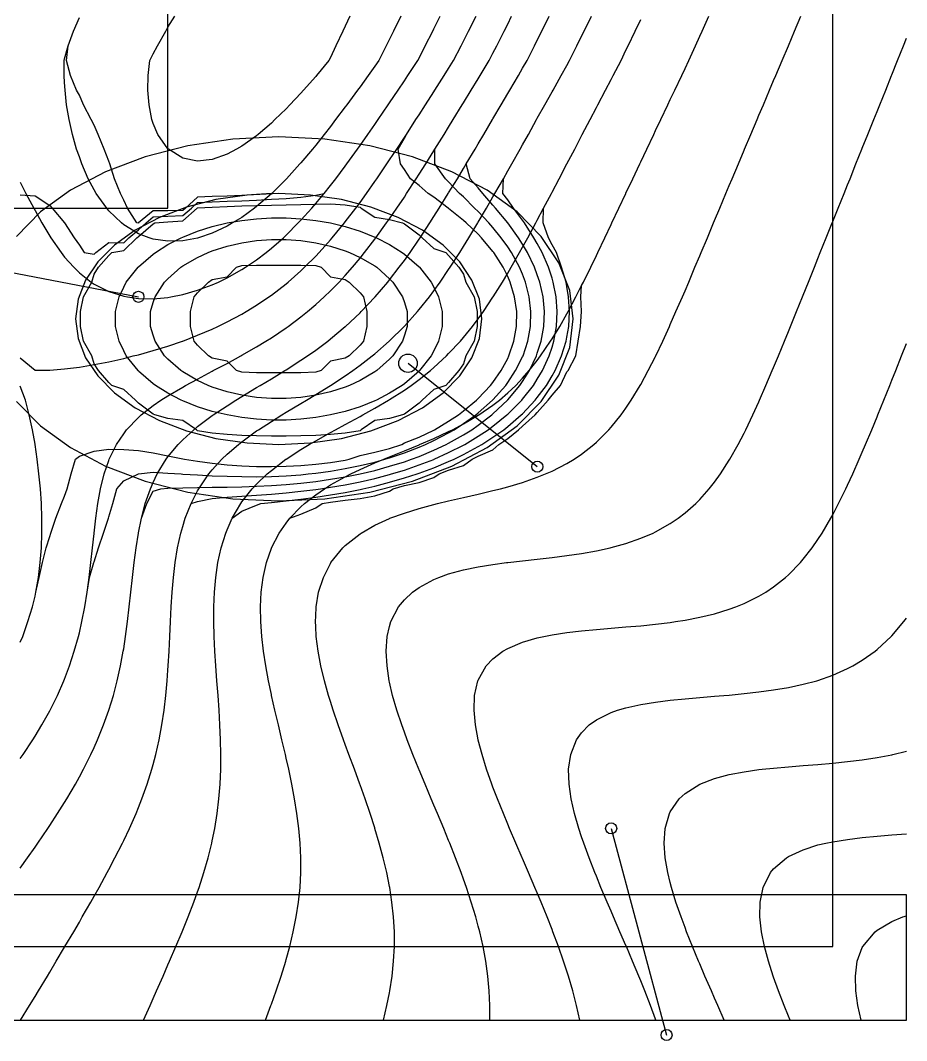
# Model space of a CAD drawing. Header units: feet. Extents: x 0 to 640, y -10 to 490.
# Drawn here: x 400 to 640, y -5.5 to 270.9 of the extents above; entities that cross this region are included whole.
import ezdxf

# ---------------------------------------------------------------- set-up
doc = ezdxf.new("R2010")
doc.units = ezdxf.units.FT
for name, color, linetype in [('EX-CONT-MAJOR', 7, 'CONTINUOUS'), ('EX-CONT-MINOR', 7, 'CONTINUOUS'), ('EX-PAVEMENT', 7, 'CONTINUOUS'), ('EX-STORM-CULVERT', 7, 'CONTINUOUS'), ('EX-STORM-FES', 7, 'CONTINUOUS'), ('PR-CONT-MAJOR', 7, 'CONTINUOUS'), ('PR-CONT-MINOR', 7, 'CONTINUOUS'), ('PR-DETENTION-BASIN', 7, 'CONTINUOUS'), ('PR-LAWN', 7, 'CONTINUOUS'), ('PR-STORM-FES', 7, 'CONTINUOUS'), ('PR-STORM-OCS', 7, 'CONTINUOUS'), ('PR-STORM-PIPE', 7, 'CONTINUOUS'), ('PROPERTY LINE', 7, 'CONTINUOUS')]:
    doc.layers.add(name, color=color, linetype=linetype)

msp = doc.modelspace()

# ---------------------------------------------------------------- linework, layer by layer
at = {"layer": 'EX-CONT-MAJOR'}
for points in [[(400.08, 0), (402.52, 4), (404, 6.42), (404.94, 8), (407.35, 12), (408, 13.07), (409.74, 16), (412, 19.81), (412.11, 20), (414.47, 24), (416, 26.61), (416.8, 28), (419.09, 32), (420, 33.59), (421.34, 36), (423.53, 40), (424, 40.87), (425.65, 44), (427.67, 48), (428, 48.68), (429.57, 52), (431.34, 56), (432, 57.61), (432.94, 60), (434.38, 64), (435.64, 68), (436, 69.28), (436.72, 72), (437.63, 76), (438.37, 80), (438.97, 84), (439.44, 88), (439.8, 92), (440, 94.82), (440.08, 96), (440.3, 100), (440.49, 104), (440.68, 108), (440.88, 112), (441.14, 116), (441.49, 120), (441.96, 124), (442.6, 128), (443.48, 132), (444, 133.81), (444.66, 136), (446.24, 140), (448, 143.43), (448.32, 144), (451.05, 148), (452, 149.14), (454.59, 152), (456, 153.33), (459.06, 156), (460, 156.73), (464, 159.65), (464.51, 160), (468, 162.26), (470.8, 164), (472, 164.73), (476, 167.12), (477.47, 168), (480, 169.52), (484, 172), (484, 172), (488, 174.62), (490.01, 176), (492, 177.45), (495.31, 180), (496, 180.57), (499.93, 184), (500, 184.07), (503.97, 188), (504, 188.04), (507.54, 192), (508, 192.55), (510.77, 196), (512, 197.66), (513.71, 200), (516, 203.37), (516.43, 204), (519.02, 208), (520, 209.59), (521.5, 212), (523.87, 216), (524, 216.22), (526.24, 220), (528, 223.08), (528.53, 224), (530.82, 228), (532, 230.1), (533.08, 232), (535.32, 236), (536, 237.21), (537.58, 240), (539.79, 244), (540, 244.37), (542.05, 248), (544, 251.53), (544.26, 252), (546.51, 256), (548, 258.7), (548.73, 260), (550.71, 264), (552, 266.65), (552.68, 268), (554.66, 272)], [(503.04, 272), (501.06, 268), (500, 265.84), (499.07, 264), (497.07, 260), (496, 258.46), (494.21, 256), (492, 252.89), (491.34, 252), (488.41, 248), (488, 247.43), (485.39, 244), (484, 242.15), (482.29, 240), (480, 237.07), (479.1, 236), (476, 232.29), (475.74, 232), (472.11, 228), (472, 227.88), (468.09, 224), (468, 223.92), (464, 220.46), (463.39, 220), (460, 217.53), (457.51, 216), (456, 215.11), (452, 213.25), (448.3, 212), (448, 211.9), (444, 211.19), (440, 211.07), (436, 211.64), (434.86, 212), (432, 213.07), (428, 215.49), (427.37, 216), (424, 219.28), (423.4, 220), (420.58, 224), (420, 225), (418.42, 228), (416.67, 232), (416, 233.89), (415.26, 236), (414.13, 240), (413.23, 244), (412.56, 248), (412.12, 252), (412, 254.1), (411.88, 256), (411.88, 260), (412, 260.46), (412.97, 264), (414.38, 268), (416, 271.64)], [(551.48, 0), (550.61, 4), (549.59, 8), (548.43, 12), (548, 13.33), (547.14, 16), (545.74, 20), (544.25, 24), (544, 24.64), (542.68, 28), (541.05, 32), (540, 34.49), (539.37, 36), (537.65, 40), (536, 43.82), (535.92, 44), (534.2, 48), (532.48, 52), (532, 53.16), (530.81, 56), (529.2, 60), (528, 63.15), (527.67, 64), (526.28, 68), (525.03, 72), (524, 75.9), (523.97, 76), (523.24, 80), (522.87, 84), (523.03, 88), (523.93, 92), (524, 92.17), (526.16, 96), (528, 97.93), (530.69, 100), (532, 100.73), (536, 102.42), (540, 103.61), (541.79, 104), (544, 104.43), (548, 105.03), (552, 105.49), (556, 105.88), (560, 106.22), (564, 106.55), (568, 106.91), (572, 107.31), (576, 107.79), (577.46, 108), (580, 108.4), (584, 109.17), (588, 110.14), (592, 111.35), (593.79, 112), (596, 112.91), (600, 114.91), (601.86, 116), (604, 117.45), (607.23, 120), (608, 120.7), (611.23, 124), (612, 124.91), (614.43, 128), (616, 130.27), (617.13, 132), (619.48, 136), (620, 136.95), (621.6, 140), (623.56, 144), (624, 144.94), (625.4, 148), (627.17, 152), (628, 153.94), (628.88, 156), (630.55, 160), (632, 163.53), (632.19, 164), (633.82, 168), (635.44, 172), (636, 173.38), (637.05, 176), (638.66, 180), (640, 183.34)]]:
    msp.add_lwpolyline(points, dxfattribs=at)
at = {"layer": 'EX-CONT-MINOR'}
for points in [[(400, 41.22), (401.98, 44), (404, 46.87), (404.77, 48), (407.48, 52), (408, 52.78), (410.09, 56), (412, 59.04), (412.58, 60), (414.93, 64), (416, 65.92), (417.12, 68), (419.13, 72), (420, 73.87), (420.95, 76), (422.56, 80), (423.99, 84), (424, 84.03), (425.21, 88), (426.26, 92), (427.14, 96), (427.89, 100), (428, 100.67), (428.51, 104), (429.04, 108), (429.51, 112), (429.94, 116), (430.36, 120), (430.81, 124), (431.34, 128), (431.98, 132), (432, 132.1), (432.79, 136), (433.84, 140), (435.23, 144), (436, 145.72), (437.08, 148), (439.53, 152), (440, 152.61), (442.77, 156), (444, 157.24), (446.96, 160), (448, 160.83), (452, 163.86), (452.2, 164), (456, 166.51), (458.35, 168), (460, 169), (464, 171.4), (465, 172), (468, 173.78), (471.62, 176), (472, 176.24), (476, 178.81), (477.76, 180), (480, 181.58), (483.25, 184), (484, 184.59), (488, 187.93), (488.08, 188), (492, 191.68), (492.33, 192), (496, 195.89), (496.1, 196), (499.51, 200), (500, 200.61), (502.63, 204), (504, 205.86), (505.54, 208), (508, 211.6), (508.27, 212), (510.91, 216), (512, 217.72), (513.45, 220), (515.91, 224), (516, 224.15), (518.36, 228), (520, 230.74), (520.76, 232), (523.14, 236), (524, 237.46), (525.51, 240), (527.85, 244), (528, 244.26), (530.21, 248), (532, 251.07), (532.54, 252), (534.89, 256), (536, 257.91), (537.22, 260), (539.22, 264), (540, 265.57), (541.23, 268), (543.23, 272)], [(400, 70.89), (400.76, 72), (403.4, 76), (404, 76.94), (405.83, 80), (408, 83.87), (408.07, 84), (410.04, 88), (411.81, 92), (412, 92.46), (413.33, 96), (414.64, 100), (415.77, 104), (416, 104.95), (416.69, 108), (417.46, 112), (418.11, 116), (418.66, 120), (419.14, 124), (419.58, 128), (420, 131.86), (420.01, 132), (420.47, 136), (421.03, 140), (421.74, 144), (422.72, 148), (424, 151.7), (424.11, 152), (426.02, 156), (428, 158.92), (428.79, 160), (432, 163.32), (432.71, 164), (436, 166.55), (438.03, 168), (440, 169.21), (444, 171.56), (444.75, 172), (448, 173.73), (452, 175.86), (452.26, 176), (456, 177.97), (459.71, 180), (460, 180.16), (464, 182.46), (466.51, 184), (468, 184.93), (472, 187.62), (472.53, 188), (476, 190.6), (477.74, 192), (480, 193.92), (482.3, 196), (484, 197.64), (486.33, 200), (488, 201.8), (489.94, 204), (492, 206.45), (493.25, 208), (496, 211.58), (496.32, 212), (499.21, 216), (500, 217.13), (501.97, 220), (504, 223.04), (504.63, 224), (507.23, 228), (508, 229.2), (509.78, 232), (512, 235.55), (512.28, 236), (514.77, 240), (516, 241.98), (517.24, 244), (519.69, 248), (520, 248.51), (522.14, 252), (524, 255.06), (524.57, 256), (527, 260), (528, 261.99), (529.02, 264), (531.04, 268), (532, 269.91), (533.06, 272)], [(400, 179.45), (404, 176.15), (408, 176.11), (412, 176.45), (416, 176.98), (420, 177.64), (424, 178.43), (428, 179.32), (430.58, 180), (432, 180.32), (436, 181.43), (440, 182.66), (443.9, 184), (444, 184.03), (448, 185.57), (452, 187.27), (453.53, 188), (456, 189.18), (460, 191.32), (461.15, 192), (464, 193.74), (467.34, 196), (468, 196.47), (472, 199.56), (472.52, 200), (476, 203.07), (476.98, 204), (480, 207.02), (480.92, 208), (484, 211.43), (484.49, 212), (487.76, 216), (488, 216.3), (490.83, 220), (492, 221.58), (493.74, 224), (496, 227.2), (496.55, 228), (499.27, 232), (500, 233.07), (501.94, 236), (504, 239.13), (504.56, 240), (507.15, 244), (508, 245.3), (509.72, 248), (512, 251.56), (512.28, 252), (514.82, 256), (516, 257.86), (517.35, 260), (519.37, 264), (520, 265.24), (521.39, 268), (523.42, 272)], [(400, 227.05), (401.55, 224), (403.65, 220), (404, 219.37), (405.86, 216), (408, 212.44), (408.28, 212), (411.06, 208), (412, 206.78), (414.48, 204), (416, 202.49), (419.19, 200), (420, 199.44), (424, 197.41), (428, 196.16), (429.01, 196), (432, 195.57), (436, 195.49), (440, 195.85), (440.77, 196), (444, 196.62), (448, 197.76), (452, 199.25), (453.64, 200), (456, 201.11), (460, 203.36), (460.99, 204), (464, 206.04), (466.57, 208), (468, 209.14), (471.24, 212), (472, 212.7), (475.28, 216), (476, 216.74), (478.91, 220), (480, 221.25), (482.26, 224), (484, 226.16), (485.41, 228), (488, 231.42), (488.42, 232), (491.31, 236), (492, 236.95), (494.12, 240), (496, 242.68), (496.9, 244), (499.63, 248), (500, 248.54), (502.31, 252), (504, 254.5), (504.99, 256), (507.65, 260), (508, 260.69), (509.66, 264), (511.69, 268), (512, 268.62), (513.69, 272)], [(433.34, 0), (435.13, 4), (436, 5.94), (436.91, 8), (438.69, 12), (440, 14.99), (440.44, 16), (442.16, 20), (443.84, 24), (444, 24.38), (445.46, 28), (447, 32), (448, 34.79), (448.42, 36), (449.73, 40), (450.88, 44), (451.88, 48), (452, 48.58), (452.7, 52), (453.34, 56), (453.81, 60), (454.12, 64), (454.27, 68), (454.3, 72), (454.22, 76), (454.06, 80), (453.83, 84), (453.55, 88), (453.27, 92), (452.99, 96), (452.73, 100), (452.54, 104), (452.43, 108), (452.43, 112), (452.59, 116), (452.93, 120), (453.52, 124), (454.39, 128), (455.63, 132), (456, 132.89), (457.38, 136), (459.7, 140), (460, 140.42), (462.81, 144), (464, 145.27), (466.85, 148), (468, 148.97), (471.95, 152), (472, 152.04), (476, 154.63), (478.25, 156), (480, 157.02), (484, 159.25), (485.4, 160), (488, 161.41), (492, 163.57), (492.8, 164), (496, 165.8), (499.75, 168), (500, 168.16), (504, 170.73), (505.87, 172), (508, 173.59), (511.04, 176), (512, 176.84), (515.42, 180), (516, 180.6), (519.18, 184), (520, 184.98), (522.47, 188), (524, 190.07), (525.4, 192), (528, 195.91), (528.06, 196), (530.58, 200), (532, 202.41), (532.94, 204), (535.21, 208), (536, 209.44), (537.42, 212), (539.57, 216), (540, 216.81), (541.72, 220), (543.81, 224), (544, 224.37), (545.94, 228), (548, 232), (548, 232), (550.13, 236), (552, 239.64), (552.19, 240), (554.31, 244), (556, 247.28), (556.38, 248), (558.49, 252), (560, 254.92), (560.57, 256), (562.68, 260), (564, 262.8), (564.59, 264), (566.52, 268), (568, 271.15)], [(444, 233.59), (440.13, 236), (440, 236.12), (437.28, 240), (436, 242.94), (435.64, 244), (434.86, 248), (434.56, 252), (434.66, 256), (435.07, 260), (436, 261.83), (437.15, 264), (439.4, 268), (440, 269.01), (441.83, 272)], [(489.22, 272), (488, 269.3), (487.37, 268), (485.44, 264), (484, 260.85), (483.58, 260), (480.22, 256), (480, 255.73), (476.68, 252), (476, 251.21), (472.95, 248), (472, 246.97), (468.92, 244), (468, 243.09), (464.41, 240), (464, 239.65), (460, 236.8), (458.53, 236), (456, 234.63), (452, 233.23), (448, 232.78), (444, 233.59)], [(466.39, 0), (467.88, 4), (468, 4.34), (469.3, 8), (470.64, 12), (471.88, 16), (472, 16.43), (472.99, 20), (473.94, 24), (474.73, 28), (475.34, 32), (475.75, 36), (475.96, 40), (475.96, 44), (475.78, 48), (475.43, 52), (474.92, 56), (474.27, 60), (473.52, 64), (472.68, 68), (472, 71.01), (471.78, 72), (470.84, 76), (469.9, 80), (468.96, 84), (468.06, 88), (468, 88.29), (467.24, 92), (466.5, 96), (465.88, 100), (465.41, 104), (465.11, 108), (465.03, 112), (465.23, 116), (465.75, 120), (466.66, 124), (468, 127.89), (468.04, 128), (470.13, 132), (472, 134.72), (473, 136), (476, 139.13), (476.96, 140), (480, 142.39), (482.35, 144), (484, 145.03), (488, 147.26), (489.48, 148), (492, 149.21), (496, 150.99), (498.42, 152), (500, 152.67), (504, 154.3), (508, 155.94), (508.15, 156), (512, 157.66), (516, 159.5), (517.04, 160), (520, 161.57), (524, 163.9), (524.16, 164), (528, 166.67), (529.74, 168), (532, 169.97), (534.17, 172), (536, 173.95), (537.82, 176), (540, 178.79), (540.91, 180), (543.62, 184), (544, 184.62), (546.07, 188), (548, 191.43), (548.32, 192), (550.46, 196), (552, 199.04), (552.49, 200), (554.47, 204), (556, 207.18), (556.4, 208), (558.32, 212), (560, 215.59), (560.2, 216), (562.1, 220), (563.96, 224), (564, 224.08), (565.87, 228), (567.73, 232), (568, 232.57), (569.64, 236), (571.52, 240), (572, 241.03), (573.42, 244), (575.31, 248), (576, 249.46), (577.22, 252), (579.12, 256), (580, 257.85), (581.04, 260), (582.85, 264), (584, 266.57), (584.66, 268), (586.49, 272)], [(498.32, 0), (499.3, 4), (500, 7.48), (500.1, 8), (500.71, 12), (501.11, 16), (501.31, 20), (501.3, 24), (501.07, 28), (500.65, 32), (500.04, 36), (500, 36.21), (499.25, 40), (498.3, 44), (497.22, 48), (496.03, 52), (496, 52.1), (494.73, 56), (493.35, 60), (492, 63.79), (491.93, 64), (490.46, 68), (488.99, 72), (488, 74.68), (487.53, 76), (486.11, 80), (484.75, 84), (484, 86.37), (483.5, 88), (482.38, 92), (481.42, 96), (480.65, 100), (480.14, 104), (480, 106.68), (479.94, 108), (480, 109.51), (480.12, 112), (480.8, 116), (482.09, 120), (484, 123.79), (484.13, 124), (487.37, 128), (488, 128.61), (492, 131.81), (492.28, 132), (496, 134.11), (500, 135.97), (500.07, 136), (504, 137.42), (508, 138.67), (512, 139.75), (513.02, 140), (516, 140.72), (520, 141.64), (524, 142.56), (528, 143.5), (530, 144), (532, 144.54), (536, 145.74), (540, 147.12), (542.24, 148), (544, 148.79), (548, 150.84), (549.95, 152), (552, 153.4), (555.34, 156), (556, 156.6), (559.41, 160), (560, 160.67), (562.69, 164), (564, 165.84), (565.46, 168), (567.88, 172), (568, 172.21), (570.06, 176), (572, 179.85), (572.08, 180), (573.98, 184), (575.79, 188), (576, 188.47), (577.56, 192), (579.29, 196), (580, 197.66), (581, 200), (582.69, 204), (584, 207.12), (584.37, 208), (586.05, 212), (587.72, 216), (588, 216.66), (589.41, 220), (591.08, 224), (592, 226.2), (592.76, 228), (594.45, 232), (596, 235.71), (596.12, 236), (597.82, 240), (599.51, 244), (600, 245.17), (601.21, 248), (602.91, 252), (604, 254.59), (604.6, 256), (606.32, 260), (607.98, 264), (608, 264.04), (609.68, 268), (611.36, 272)], [(527.13, 0), (527.18, 4), (527.01, 8), (526.64, 12), (526.07, 16), (525.32, 20), (524.41, 24), (524, 25.53), (523.34, 28), (522.13, 32), (520.81, 36), (520, 38.26), (519.38, 40), (517.87, 44), (516.29, 48), (516, 48.7), (514.65, 52), (512.98, 56), (512, 58.31), (511.29, 60), (509.6, 64), (508, 67.82), (507.93, 68), (506.31, 72), (504.75, 76), (504, 78.05), (503.29, 80), (501.98, 84), (500.83, 88), (500, 91.58), (499.9, 92), (499.31, 96), (499.09, 100), (499.38, 104), (500, 106.67), (500.37, 108), (502.46, 112), (504, 113.9), (506.2, 116), (508, 117.28), (512, 119.45), (513.35, 120), (516, 120.93), (520, 122.01), (524, 122.85), (528, 123.5), (531.68, 124), (532, 124.04), (536, 124.51), (540, 124.95), (544, 125.41), (548, 125.92), (552, 126.5), (556, 127.21), (559.69, 128), (560, 128.07), (564, 129.2), (568, 130.59), (571.34, 132), (572, 132.32), (576, 134.58), (578.13, 136), (580, 137.45), (582.9, 140), (584, 141.12), (586.57, 144), (588, 145.83), (589.57, 148), (592, 151.77), (592.14, 152), (594.4, 156), (596, 159.09), (596.46, 160), (598.37, 164), (600, 167.58), (600.19, 168), (601.93, 172), (603.63, 176), (604, 176.88), (605.3, 180), (606.94, 184), (608, 186.59), (608.57, 188), (610.19, 192), (611.81, 196), (612, 196.48), (613.42, 200), (615.03, 204), (616, 206.41), (616.64, 208), (618.25, 212), (619.85, 216), (620, 216.37), (621.46, 220), (623.07, 224), (624, 226.31), (624.68, 228), (626.29, 232), (627.9, 236), (628, 236.26), (629.51, 240), (631.12, 244), (632, 246.19), (632.73, 248), (634.34, 252), (635.96, 256), (636, 256.11), (637.57, 260), (639.18, 264), (640, 266.03)], [(400, 102.4), (400.66, 104), (402.09, 108), (403.29, 112), (404, 114.92), (404.24, 116), (404.92, 120), (405.41, 124), (405.72, 128), (405.86, 132), (405.85, 136), (405.71, 140), (405.44, 144), (405.05, 148), (404.57, 152), (404, 156), (404, 156.04), (403.27, 160), (402.42, 164), (401.4, 168), (400, 171.83)], [(572.12, 0), (572, 0.31), (570.64, 4), (569.1, 8), (568, 10.73), (567.49, 12), (565.82, 16), (564.12, 20), (564, 20.27), (562.39, 24), (560.66, 28), (560, 29.52), (558.93, 32), (557.24, 36), (556, 39.02), (555.59, 40), (554.03, 44), (552.56, 48), (552, 49.7), (551.23, 52), (550.1, 56), (549.19, 60), (548.61, 64), (548.49, 68), (549.05, 72), (550.63, 76), (552, 77.9), (554.04, 80), (556, 81.37), (560, 83.38), (561.72, 84), (564, 84.68), (568, 85.57), (572, 86.23), (576, 86.73), (580, 87.13), (584, 87.48), (588, 87.79), (590.52, 88), (592, 88.12), (596, 88.49), (600, 88.94), (604, 89.49), (608, 90.17), (612, 91.02), (615.68, 92), (616, 92.09), (620, 93.52), (624, 95.27), (625.4, 96), (628, 97.55), (631.47, 100), (632, 100.43), (635.86, 104), (636, 104.15), (639.28, 108), (640, 108.96)], [(590.58, 0), (588.86, 4), (588, 5.98), (587.13, 8), (585.4, 12), (584, 15.27), (583.69, 16), (582.03, 20), (580.43, 24), (580, 25.15), (578.93, 28), (577.55, 32), (576.32, 36), (576, 37.32), (575.33, 40), (574.64, 44), (574.35, 48), (574.63, 52), (575.76, 56), (576, 56.47), (578.42, 60), (580, 61.42), (584, 63.99), (584.02, 64), (588, 65.49), (592, 66.55), (596, 67.33), (600, 67.9), (600.87, 68), (604, 68.33), (608, 68.69), (612, 69.02), (616, 69.34), (620, 69.69), (624, 70.09), (628, 70.58), (632, 71.19), (636, 71.94), (636.26, 72), (640, 72.94)], [(608.47, 0), (608, 1.16), (606.85, 4), (605.31, 8), (604, 11.64), (603.87, 12), (602.61, 16), (601.53, 20), (600.71, 24), (600.25, 28), (600.31, 32), (601.14, 36), (603.16, 40), (604, 41), (607.46, 44), (608, 44.33), (612, 46.19), (616, 47.49), (618.16, 48), (620, 48.38), (624, 49.01), (628, 49.5), (632, 49.89), (636, 50.23), (640, 50.55)], [(627.74, 0), (626.84, 4), (626.26, 8), (626.13, 12), (626.64, 16), (628, 19.71), (628.13, 20), (631.48, 24), (632, 24.41), (636, 26.77), (638.99, 28), (640, 28.33)]]:
    msp.add_lwpolyline(points, dxfattribs=at)
at = {"layer": 'EX-PAVEMENT'}
msp.add_lwpolyline([(0, 0), (640, 0), (640, 34), (0, 34)], close=True, dxfattribs=at)
at = {"layer": 'EX-STORM-CULVERT'}
msp.add_lwpolyline([(560, 52), (575, -4)], dxfattribs=at)
at = {"layer": 'EX-STORM-FES'}
for centre in [(560, 52), (575, -4)]:
    msp.add_circle(centre, 1.5, dxfattribs=at)
at = {"layer": 'PR-CONT-MAJOR'}
for points in [[(400.08, 0), (402.52, 4), (404, 6.42), (404.94, 8), (407.35, 12), (408, 13.07), (409.74, 16), (412, 19.81), (412.11, 20), (414.47, 24), (416, 26.61), (416.8, 28), (419.09, 32), (420, 33.59), (421.34, 36), (423.53, 40), (424, 40.87), (425.65, 44), (427.67, 48), (428, 48.68), (429.57, 52), (431.34, 56), (432, 57.61), (432.94, 60), (434.38, 64), (435.64, 68), (436, 69.28), (436.72, 72), (437.63, 76), (438.37, 80), (438.97, 84), (439.44, 88), (439.8, 92), (440, 94.82), (440.08, 96), (440.3, 100), (440.49, 104), (440.68, 108), (440.88, 112), (441.14, 116), (441.49, 120), (441.96, 124), (442.6, 128), (443.48, 132), (444, 133.81), (444.66, 136), (446.24, 140), (448, 140.54), (452, 141.36), (456, 141.75), (460, 142), (464, 142.26), (468, 142.56), (472, 142.91), (476, 143.32), (480, 143.81), (481.34, 144), (484, 144.4), (488, 145.1), (492, 145.91), (496, 146.82), (500, 147.84), (500.56, 148), (504, 149.07), (508, 150.45), (512, 151.97), (512.08, 152), (516, 153.8), (520, 155.8), (520.36, 156), (524, 158.21), (526.73, 160), (528, 160.96), (531.78, 164), (532, 164.21), (535.79, 168), (536, 168.25), (538.95, 172), (540, 173.67), (541.4, 176), (543.23, 180), (544, 182.4), (544.49, 184), (545.19, 188), (545.38, 192), (545.09, 196), (544.31, 200), (544, 201.03), (543.03, 204), (541.29, 208), (540, 210.44), (539.1, 212), (536.51, 216), (536, 216.75), (533.56, 220), (532, 222.32), (530.66, 224), (530.82, 228), (532, 230.1), (533.08, 232), (535.32, 236), (536, 237.21), (537.58, 240), (539.79, 244), (540, 244.37), (542.05, 248), (544, 251.53), (544.26, 252), (546.51, 256), (548, 258.7), (548.73, 260), (550.71, 264), (552, 266.65), (552.68, 268), (554.66, 272)], [(503.04, 272), (501.06, 268), (500, 265.84), (499.07, 264), (497.07, 260), (496, 258.46), (494.21, 256), (492, 252.89), (491.34, 252), (488.41, 248), (488, 247.43), (485.39, 244), (484, 242.15), (482.29, 240), (480, 237.07), (479.1, 236), (476, 232.29), (475.74, 232), (472.11, 228), (472, 227.88), (468.09, 224), (468, 223.99), (464, 223.69), (460, 223.46), (456, 223.28), (452, 223.14), (448, 223.03), (444.76, 220), (444, 219.35), (440, 219.32), (436, 219.32), (432.06, 216), (432, 215.95), (431.52, 216), (429.03, 220), (428, 222.16), (427.13, 224), (425.51, 228), (424.24, 232), (424, 232.72), (422.72, 236), (421.05, 240), (420, 242.46), (419.17, 244), (417.14, 248), (416, 250.61), (415.25, 252), (413.58, 256), (412.48, 260), (412.97, 264), (414.38, 268), (416, 271.64)], [(460, 175.55), (458.56, 176), (456, 178.55), (452, 179.35), (450.94, 180), (448, 182.94), (447.09, 184), (446.12, 188), (446.12, 192), (447.09, 196), (448, 197.06), (450.94, 200), (452, 200.65), (456, 201.45), (458.56, 204), (460, 204.45), (464, 204.55), (468, 204.61), (472, 204.61), (476, 204.55), (480, 204.45), (481.44, 204), (484, 201.45), (488, 200.65), (489.06, 200), (492, 197.06), (492.91, 196), (493.88, 192), (493.88, 188), (492.91, 184), (492, 182.94), (489.06, 180), (488, 179.35), (484, 178.55), (481.44, 176), (480, 175.55), (476, 175.45), (472, 175.39), (468, 175.39), (464, 175.45), (460, 175.55)], [(551.48, 0), (550.61, 4), (549.59, 8), (548.43, 12), (548, 13.33), (547.14, 16), (545.74, 20), (544.25, 24), (544, 24.64), (542.68, 28), (541.05, 32), (540, 34.49), (539.37, 36), (537.65, 40), (536, 43.82), (535.92, 44), (534.2, 48), (532.48, 52), (532, 53.16), (530.81, 56), (529.2, 60), (528, 63.15), (527.67, 64), (526.28, 68), (525.03, 72), (524, 75.9), (523.97, 76), (523.24, 80), (522.87, 84), (523.03, 88), (523.93, 92), (524, 92.17), (526.16, 96), (528, 97.93), (530.69, 100), (532, 100.73), (536, 102.42), (540, 103.61), (541.79, 104), (544, 104.43), (548, 105.03), (552, 105.49), (556, 105.88), (560, 106.22), (564, 106.55), (568, 106.91), (572, 107.31), (576, 107.79), (577.46, 108), (580, 108.4), (584, 109.17), (588, 110.14), (592, 111.35), (593.79, 112), (596, 112.91), (600, 114.91), (601.86, 116), (604, 117.45), (607.23, 120), (608, 120.7), (611.23, 124), (612, 124.91), (614.43, 128), (616, 130.27), (617.13, 132), (619.48, 136), (620, 136.95), (621.6, 140), (623.56, 144), (624, 144.94), (625.4, 148), (627.17, 152), (628, 153.94), (628.88, 156), (630.55, 160), (632, 163.53), (632.19, 164), (633.82, 168), (635.44, 172), (636, 173.38), (637.05, 176), (638.66, 180), (640, 183.34)]]:
    msp.add_lwpolyline(points, dxfattribs=at)
at = {"layer": 'PR-CONT-MINOR'}
for points in [[(400, 41.22), (401.98, 44), (404, 46.87), (404.77, 48), (407.48, 52), (408, 52.78), (410.09, 56), (412, 59.04), (412.58, 60), (414.93, 64), (416, 65.92), (417.12, 68), (419.13, 72), (420, 73.87), (420.95, 76), (422.56, 80), (423.99, 84), (424, 84.03), (425.21, 88), (426.26, 92), (427.14, 96), (427.89, 100), (428, 100.67), (428.51, 104), (429.04, 108), (429.51, 112), (429.94, 116), (430.36, 120), (430.81, 124), (431.34, 128), (431.98, 132), (432, 132.09), (432.82, 136), (434.25, 140), (436, 143.37), (438.04, 144), (440, 144.13), (444, 144.28), (448, 144.36), (452, 144.42), (456, 144.47), (460, 144.56), (464, 144.7), (468, 144.9), (472, 145.18), (476, 145.54), (480, 146), (484, 146.56), (488, 147.22), (492, 148), (492, 148), (496, 148.98), (500, 150.08), (504, 151.32), (505.96, 152), (508, 152.78), (512, 154.47), (515.31, 156), (516, 156.36), (520, 158.62), (522.25, 160), (524, 161.22), (527.68, 164), (528, 164.28), (531.95, 168), (532, 168.06), (535.28, 172), (536, 173.08), (537.85, 176), (539.77, 180), (540, 180.71), (541.04, 184), (541.75, 188), (541.91, 192), (541.55, 196), (540.67, 200), (540, 201.97), (539.25, 204), (537.31, 208), (536, 210.25), (534.88, 212), (532.01, 216), (532, 216.02), (528.71, 220), (528, 220.87), (525.21, 224), (524, 225.49), (521.81, 228), (520.76, 232), (523.14, 236), (524, 237.46), (525.51, 240), (527.85, 244), (528, 244.26), (530.21, 248), (532, 251.07), (532.54, 252), (534.89, 256), (536, 257.91), (537.22, 260), (539.22, 264), (540, 265.57), (541.23, 268), (543.23, 272)], [(400, 70.89), (400.76, 72), (403.4, 76), (404, 76.94), (405.83, 80), (408, 83.87), (408.07, 84), (410.04, 88), (411.81, 92), (412, 92.46), (413.33, 96), (414.64, 100), (415.77, 104), (416, 104.95), (416.69, 108), (417.46, 112), (418.11, 116), (418.74, 120), (419.92, 124), (420, 124.21), (421.2, 128), (422.52, 132), (423.88, 136), (424, 136.37), (425.05, 140), (426.17, 144), (428, 146.12), (432, 148), (432.01, 148), (436, 148.48), (440, 148.24), (443.6, 148), (444, 147.98), (448, 147.74), (452, 147.53), (456, 147.37), (460, 147.28), (464, 147.27), (468, 147.35), (472, 147.53), (476, 147.81), (477.92, 148), (480, 148.22), (484, 148.78), (488, 149.47), (492, 150.29), (496, 151.24), (498.76, 152), (500, 152.37), (504, 153.75), (508, 155.28), (509.71, 156), (512, 157.09), (516, 159.18), (517.45, 160), (520, 161.66), (523.32, 164), (524, 164.56), (527.9, 168), (528, 168.11), (531.44, 172), (532, 172.8), (534.14, 176), (536, 179.7), (536.14, 180), (537.45, 184), (538.16, 188), (538.28, 192), (537.82, 196), (536.81, 200), (536, 202.11), (535.2, 204), (533, 208), (532, 209.54), (530.2, 212), (528, 214.75), (526.86, 216), (524, 219.09), (523.03, 220), (520, 223.07), (518.97, 224), (516, 227.18), (515.16, 228), (512.24, 232), (512.28, 236), (514.77, 240), (516, 241.98), (517.24, 244), (519.69, 248), (520, 248.51), (522.14, 252), (524, 255.06), (524.57, 256), (527, 260), (528, 261.99), (529.02, 264), (531.04, 268), (532, 269.91), (533.06, 272)], [(400, 102.4), (400.66, 104), (402.09, 108), (403.29, 112), (404, 114.86), (404.26, 116), (405.13, 120), (406.03, 124), (407.04, 128), (408, 131.08), (408.26, 132), (409.59, 136), (411.19, 140), (412, 141.99), (412.66, 144), (413.77, 148), (414.99, 152), (416, 152.84), (420, 154.21), (424, 154.7), (428, 154.68), (432, 154.34), (436, 153.75), (440, 152.88), (444, 152.09), (444.43, 152), (448, 151.45), (452, 150.93), (456, 150.51), (460, 150.21), (464, 150.03), (468, 150.01), (472, 150.09), (476, 150.28), (480, 150.64), (484, 151.14), (488, 151.78), (489.09, 152), (492, 153.02), (496, 153.91), (500, 154.87), (503.3, 156), (504, 156.46), (508, 157.99), (512, 159.9), (512.2, 160), (516, 162.28), (518.64, 164), (520, 165.1), (523.56, 168), (524, 168.44), (527.34, 172), (528, 172.83), (530.24, 176), (532, 179.33), (532.33, 180), (533.68, 184), (534.38, 188), (534.44, 192), (533.86, 196), (532.67, 200), (532, 201.52), (530.78, 204), (528.23, 208), (528, 208.31), (524.87, 212), (524, 212.95), (520.74, 216), (520, 216.7), (516, 219.92), (515.88, 220), (512, 222.97), (510.42, 224), (508, 226.13), (505.68, 228), (504, 230.5), (502.99, 232), (502.37, 236), (504, 239.01), (504.56, 240), (507.15, 244), (508, 245.3), (509.72, 248), (512, 251.56), (512.28, 252), (514.82, 256), (516, 257.86), (517.35, 260), (519.37, 264), (520, 265.24), (521.39, 268), (523.42, 272)], [(400, 223.67), (404, 223.34), (408, 220.76), (408.65, 220), (412, 216), (412, 216), (414.58, 212), (416, 210), (417.29, 208), (420, 207.56), (420.42, 208), (424, 210.73), (428, 210.66), (429.41, 212), (432, 214.14), (434.06, 216), (436, 217.64), (440, 217.83), (444, 217.99), (446.34, 220), (448, 221.56), (452, 221.72), (456, 221.88), (460, 222.04), (464, 222.22), (468, 222.43), (472, 222.68), (476, 223.03), (480, 223.55), (482.26, 224), (484, 226.16), (485.41, 228), (488, 231.42), (488.46, 232), (491.31, 236), (492, 236.95), (494.12, 240), (496, 242.68), (496.9, 244), (499.63, 248), (500, 248.54), (502.31, 252), (504, 254.5), (504.99, 256), (507.65, 260), (508, 260.69), (509.66, 264), (511.69, 268), (512, 268.62), (513.69, 272)], [(433.34, 0), (435.13, 4), (436, 5.94), (436.91, 8), (438.69, 12), (440, 14.99), (440.44, 16), (442.16, 20), (443.84, 24), (444, 24.38), (445.46, 28), (447, 32), (448, 34.79), (448.42, 36), (449.73, 40), (450.88, 44), (451.88, 48), (452, 48.58), (452.7, 52), (453.34, 56), (453.81, 60), (454.12, 64), (454.27, 68), (454.3, 72), (454.22, 76), (454.06, 80), (453.83, 84), (453.55, 88), (453.27, 92), (452.99, 96), (452.73, 100), (452.54, 104), (452.43, 108), (452.43, 112), (452.59, 116), (452.93, 120), (453.52, 124), (454.39, 128), (455.63, 132), (456, 132.89), (457.38, 136), (460, 137.92), (464, 139.6), (465.14, 140), (468, 140.29), (472, 140.73), (476, 141.22), (480, 141.76), (484, 142.37), (488, 143), (492, 143.79), (492.79, 144), (496, 144.74), (500, 145.78), (504, 146.92), (507.43, 148), (508, 148.19), (512, 149.7), (516, 151.35), (517.46, 152), (520, 153.26), (524, 155.41), (525.02, 156), (528, 157.95), (530.93, 160), (532, 160.86), (535.67, 164), (536, 164.33), (539.46, 168), (540, 168.69), (542.47, 172), (544, 174.56), (544.82, 176), (546.58, 180), (547.81, 184), (548, 185.08), (548.51, 188), (548.72, 192), (548.49, 196), (548, 198.78), (547.78, 200), (546.6, 204), (545.23, 208), (544, 210.11), (543.02, 212), (541.62, 216), (541.72, 220), (543.81, 224), (544, 224.37), (545.94, 228), (548, 232), (548, 232), (550.13, 236), (552, 239.64), (552.19, 240), (554.31, 244), (556, 247.28), (556.38, 248), (558.49, 252), (560, 254.92), (560.57, 256), (562.68, 260), (564, 262.8), (564.59, 264), (566.52, 268), (568, 271.15)], [(444, 233.59), (440.13, 236), (440, 236.12), (437.28, 240), (436, 242.94), (435.65, 244), (434.86, 248), (434.56, 252), (434.66, 256), (435.07, 260), (436, 261.83), (437.15, 264), (439.4, 268), (440, 269.01), (441.83, 272)], [(489.22, 272), (488, 269.3), (487.37, 268), (485.44, 264), (484, 260.85), (483.58, 260), (480.22, 256), (480, 255.73), (476.68, 252), (476, 251.21), (472.95, 248), (472, 246.97), (468.92, 244), (468, 243.09), (464.41, 240), (464, 239.65), (460, 236.8), (458.53, 236), (456, 234.63), (452, 233.23), (448, 232.78), (444, 233.59)], [(466.39, 0), (467.88, 4), (468, 4.34), (469.3, 8), (470.64, 12), (471.88, 16), (472, 16.43), (472.99, 20), (473.94, 24), (474.73, 28), (475.34, 32), (475.75, 36), (475.96, 40), (475.96, 44), (475.78, 48), (475.43, 52), (474.92, 56), (474.27, 60), (473.52, 64), (472.68, 68), (472, 71.01), (471.78, 72), (470.84, 76), (469.9, 80), (468.96, 84), (468.06, 88), (468, 88.29), (467.24, 92), (466.5, 96), (465.88, 100), (465.41, 104), (465.11, 108), (465.03, 112), (465.23, 116), (465.75, 120), (466.66, 124), (468, 127.89), (468.04, 128), (470.13, 132), (472, 134.72), (473, 136), (476, 137.09), (480, 138.84), (481.75, 140), (484, 140.37), (488, 140.93), (492, 141.38), (496, 142.06), (500, 143.39), (501.01, 144), (504, 144.86), (508, 145.73), (512, 147.02), (513.39, 148), (516, 149.07), (520, 150.28), (522.41, 152), (524, 152.85), (528, 154.59), (529.57, 156), (532, 157.63), (534.92, 160), (536, 160.92), (539.39, 164), (540, 164.65), (542.98, 168), (544, 169.37), (546.28, 172), (548, 175.64), (548.34, 176), (550.42, 180), (551.05, 184), (551.71, 188), (551.95, 192), (551.8, 196), (552, 199.04), (552.49, 200), (554.47, 204), (556, 207.18), (556.4, 208), (558.32, 212), (560, 215.59), (560.2, 216), (562.1, 220), (563.96, 224), (564, 224.08), (565.87, 228), (567.73, 232), (568, 232.57), (569.64, 236), (571.52, 240), (572, 241.03), (573.42, 244), (575.31, 248), (576, 249.46), (577.22, 252), (579.12, 256), (580, 257.85), (581.04, 260), (582.85, 264), (584, 266.57), (584.66, 268), (586.49, 272)], [(498.32, 0), (499.3, 4), (500, 7.48), (500.1, 8), (500.71, 12), (501.11, 16), (501.31, 20), (501.3, 24), (501.07, 28), (500.65, 32), (500.04, 36), (500, 36.21), (499.25, 40), (498.3, 44), (497.22, 48), (496.03, 52), (496, 52.1), (494.73, 56), (493.35, 60), (492, 63.79), (491.93, 64), (490.46, 68), (488.99, 72), (488, 74.68), (487.53, 76), (486.11, 80), (484.75, 84), (484, 86.37), (483.5, 88), (482.38, 92), (481.42, 96), (480.65, 100), (480.14, 104), (480, 106.68), (479.94, 108), (480, 109.51), (480.12, 112), (480.8, 116), (482.09, 120), (484, 123.79), (484.13, 124), (487.37, 128), (488, 128.61), (492, 131.81), (492.28, 132), (496, 134.11), (500, 135.97), (500.07, 136), (504, 137.42), (508, 138.67), (512, 139.75), (513.02, 140), (516, 140.72), (520, 141.64), (524, 142.56), (528, 143.5), (530, 144), (532, 144.54), (536, 145.74), (540, 147.12), (542.24, 148), (544, 148.79), (548, 150.84), (549.95, 152), (552, 153.4), (555.34, 156), (556, 156.6), (559.41, 160), (560, 160.67), (562.69, 164), (564, 165.84), (565.46, 168), (567.88, 172), (568, 172.21), (570.06, 176), (572, 179.85), (572.08, 180), (573.98, 184), (575.79, 188), (576, 188.47), (577.56, 192), (579.29, 196), (580, 197.66), (581, 200), (582.69, 204), (584, 207.12), (584.37, 208), (586.05, 212), (587.72, 216), (588, 216.66), (589.41, 220), (591.08, 224), (592, 226.2), (592.76, 228), (594.45, 232), (596, 235.71), (596.12, 236), (597.82, 240), (599.51, 244), (600, 245.17), (601.21, 248), (602.91, 252), (604, 254.59), (604.6, 256), (606.32, 260), (607.98, 264), (608, 264.04), (609.68, 268), (611.36, 272)], [(527.13, 0), (527.18, 4), (527.01, 8), (526.64, 12), (526.07, 16), (525.32, 20), (524.41, 24), (524, 25.53), (523.34, 28), (522.13, 32), (520.81, 36), (520, 38.26), (519.38, 40), (517.87, 44), (516.29, 48), (516, 48.7), (514.65, 52), (512.98, 56), (512, 58.31), (511.29, 60), (509.6, 64), (508, 67.82), (507.93, 68), (506.31, 72), (504.75, 76), (504, 78.05), (503.29, 80), (501.98, 84), (500.83, 88), (500, 91.58), (499.9, 92), (499.31, 96), (499.09, 100), (499.38, 104), (500, 106.67), (500.37, 108), (502.46, 112), (504, 113.9), (506.2, 116), (508, 117.28), (512, 119.45), (513.35, 120), (516, 120.93), (520, 122.01), (524, 122.85), (528, 123.5), (531.68, 124), (532, 124.04), (536, 124.51), (540, 124.95), (544, 125.41), (548, 125.92), (552, 126.5), (556, 127.21), (559.69, 128), (560, 128.07), (564, 129.2), (568, 130.59), (571.34, 132), (572, 132.32), (576, 134.58), (578.13, 136), (580, 137.45), (582.9, 140), (584, 141.12), (586.57, 144), (588, 145.83), (589.57, 148), (592, 151.77), (592.14, 152), (594.4, 156), (596, 159.09), (596.46, 160), (598.37, 164), (600, 167.58), (600.19, 168), (601.93, 172), (603.63, 176), (604, 176.88), (605.3, 180), (606.94, 184), (608, 186.59), (608.57, 188), (610.19, 192), (611.81, 196), (612, 196.48), (613.42, 200), (615.03, 204), (616, 206.41), (616.64, 208), (618.25, 212), (619.85, 216), (620, 216.37), (621.46, 220), (623.07, 224), (624, 226.31), (624.68, 228), (626.29, 232), (627.9, 236), (628, 236.26), (629.51, 240), (631.12, 244), (632, 246.19), (632.73, 248), (634.34, 252), (635.96, 256), (636, 256.11), (637.57, 260), (639.18, 264), (640, 266.03)], [(448, 159.73), (447.73, 160), (444, 162.45), (440, 163.06), (436.48, 164), (436, 164.24), (432, 167.2), (431.2, 168), (428, 170.88), (424.78, 172), (424, 172.82), (421.22, 176), (420, 177.88), (419.39, 180), (417.09, 184), (416.31, 188), (416.31, 192), (417.09, 196), (419.4, 200), (420, 202.12), (421.22, 204), (424, 207.18), (424.78, 208), (428, 208.59), (431.6, 212), (432, 212.33), (436, 215.76), (436.48, 216), (440, 216.34), (444, 216.63), (447.92, 220), (448, 220.08), (452, 220.3), (456, 220.48), (460, 220.63), (464, 220.76), (468, 220.86), (472, 220.95), (476, 221.03), (480, 221.1), (484, 221.15), (488, 220.91), (492, 220.27), (492.27, 220), (496, 217.55), (500, 216.94), (503.52, 216), (504, 215.76), (508, 212.8), (508.8, 212), (512, 209.12), (515.22, 208), (516, 207.18), (518.78, 204), (520, 202.12), (520.61, 200), (522.91, 196), (523.69, 192), (523.69, 188), (522.91, 184), (520.61, 180), (520, 177.88), (518.78, 176), (516, 172.82), (515.22, 172), (512, 170.88), (508.8, 168), (508, 167.2), (504, 164.24), (503.52, 164), (500, 163.06), (496, 162.45), (492.27, 160), (492, 159.73), (488, 159.09), (484, 158.71), (480, 158.47), (476, 158.34), (472, 158.27), (468, 158.27), (464, 158.34), (460, 158.47), (456, 158.71), (452, 159.09), (448, 159.73)], [(456, 163.99), (455.98, 164), (452, 164.96), (448, 166.22), (444, 167.8), (443.58, 168), (440, 169.86), (436.58, 172), (436, 172.44), (432, 175.89), (431.89, 176), (428.72, 180), (428, 181.41), (426.74, 184), (425.78, 188), (425.78, 192), (426.74, 196), (428, 198.59), (428.72, 200), (431.89, 204), (432, 204.11), (436, 207.56), (436.58, 208), (440, 210.14), (443.58, 212), (444, 212.2), (448, 213.78), (452, 215.04), (455.98, 216), (456, 216.01), (460, 216.7), (464, 217.15), (468, 217.38), (472, 217.38), (476, 217.15), (480, 216.7), (484, 216.01), (484.02, 216), (488, 215.04), (492, 213.78), (496, 212.2), (496.42, 212), (500, 210.14), (503.42, 208), (504, 207.56), (508, 204.11), (508.11, 204), (511.28, 200), (512, 198.59), (513.26, 196), (514.22, 192), (514.22, 188), (513.26, 184), (512, 181.41), (511.28, 180), (508.11, 176), (508, 175.89), (504, 172.44), (503.42, 172), (500, 169.86), (496.42, 168), (496, 167.8), (492, 166.22), (488, 164.96), (484.02, 164), (484, 163.99), (480, 163.3), (476, 162.85), (472, 162.62), (468, 162.62), (464, 162.85), (460, 163.3), (456, 163.99)], [(452, 171.54), (450.85, 172), (448, 173.31), (444, 175.65), (443.48, 176), (440, 179.09), (439.1, 180), (436.5, 184), (436, 185.58), (435.27, 188), (435.27, 192), (436, 194.42), (436.5, 196), (439.1, 200), (440, 200.91), (443.48, 204), (444, 204.35), (448, 206.69), (450.85, 208), (452, 208.46), (456, 209.74), (460, 210.65), (464, 211.24), (468, 211.53), (472, 211.53), (476, 211.24), (480, 210.65), (484, 209.74), (488, 208.46), (489.15, 208), (492, 206.69), (496, 204.35), (496.52, 204), (500, 200.91), (500.9, 200), (503.5, 196), (504, 194.42), (504.73, 192), (504.73, 188), (504, 185.58), (503.5, 184), (500.9, 180), (500, 179.09), (496.52, 176), (496, 175.65), (492, 173.31), (489.15, 172), (488, 171.54), (484, 170.26), (480, 169.35), (476, 168.76), (472, 168.47), (468, 168.47), (464, 168.76), (460, 169.35), (456, 170.26), (452, 171.54)], [(572.12, 0), (572, 0.31), (570.64, 4), (569.1, 8), (568, 10.73), (567.49, 12), (565.82, 16), (564.12, 20), (564, 20.27), (562.39, 24), (560.66, 28), (560, 29.52), (558.93, 32), (557.24, 36), (556, 39.02), (555.59, 40), (554.03, 44), (552.56, 48), (552, 49.7), (551.23, 52), (550.1, 56), (549.19, 60), (548.61, 64), (548.49, 68), (549.05, 72), (550.63, 76), (552, 77.9), (554.04, 80), (556, 81.37), (560, 83.38), (561.72, 84), (564, 84.68), (568, 85.57), (572, 86.23), (576, 86.73), (580, 87.13), (584, 87.48), (588, 87.79), (590.52, 88), (592, 88.12), (596, 88.49), (600, 88.94), (604, 89.49), (608, 90.17), (612, 91.02), (615.68, 92), (616, 92.09), (620, 93.52), (624, 95.27), (625.4, 96), (628, 97.55), (631.47, 100), (632, 100.43), (635.86, 104), (636, 104.15), (639.28, 108), (640, 108.96)], [(590.58, 0), (588.86, 4), (588, 5.98), (587.13, 8), (585.4, 12), (584, 15.27), (583.69, 16), (582.03, 20), (580.43, 24), (580, 25.15), (578.93, 28), (577.55, 32), (576.32, 36), (576, 37.32), (575.33, 40), (574.64, 44), (574.35, 48), (574.63, 52), (575.76, 56), (576, 56.47), (578.42, 60), (580, 61.42), (584, 63.99), (584.02, 64), (588, 65.49), (592, 66.55), (596, 67.33), (600, 67.9), (600.87, 68), (604, 68.33), (608, 68.69), (612, 69.02), (616, 69.34), (620, 69.69), (624, 70.09), (628, 70.58), (632, 71.19), (636, 71.94), (636.26, 72), (640, 72.94)], [(608.47, 0), (608, 1.16), (606.85, 4), (605.31, 8), (604, 11.64), (603.87, 12), (602.61, 16), (601.53, 20), (600.71, 24), (600.25, 28), (600.31, 32), (601.14, 36), (603.16, 40), (604, 41), (607.46, 44), (608, 44.33), (612, 46.19), (616, 47.49), (618.16, 48), (620, 48.38), (624, 49.01), (628, 49.5), (632, 49.89), (636, 50.23), (640, 50.55)], [(627.74, 0), (626.84, 4), (626.26, 8), (626.13, 12), (626.64, 16), (628, 19.71), (628.13, 20), (631.48, 24), (632, 24.41), (636, 26.77), (638.99, 28), (640, 28.33)]]:
    msp.add_lwpolyline(points, dxfattribs=at)
at = {"layer": 'PR-DETENTION-BASIN'}
for points in [[(525, 190), (524.32, 195.32), (522.31, 200.51), (519.01, 205.44), (514.5, 209.98), (508.89, 214.04), (502.33, 217.51), (494.97, 220.29), (487, 222.34), (478.6, 223.58), (470, 224), (461.4, 223.58), (453, 222.34), (445.03, 220.29), (437.67, 217.51), (431.11, 214.04), (425.5, 209.98), (420.99, 205.44), (417.69, 200.51), (415.68, 195.32), (415, 190)], [(415, 190), (415.68, 184.68), (417.69, 179.49), (420.99, 174.56), (425.5, 170.02), (431.11, 165.96), (437.67, 162.49), (445.03, 159.71), (453, 157.66), (461.4, 156.42), (470, 156), (478.6, 156.42), (487, 157.66), (494.97, 159.71), (502.33, 162.49), (508.89, 165.96), (514.5, 170.02), (519.01, 174.56), (522.31, 179.49), (524.32, 184.68), (525, 190)]]:
    msp.add_lwpolyline(points, dxfattribs=at)
at = {"layer": 'PR-LAWN'}
msp.add_lwpolyline([(200, 220), (440, 220), (440, 340), (200, 340)], close=True, dxfattribs=at)
msp.add_lwpolyline([(398.94, 167.62), (405.48, 161.02), (413.61, 155.14), (423.12, 150.12), (433.79, 146.07), (445.36, 143.11), (457.52, 141.31), (470, 140.7), (482.48, 141.31), (494.64, 143.11), (506.21, 146.07), (516.88, 150.12), (526.39, 155.14), (534.52, 161.02), (541.06, 167.62), (545.85, 174.77), (548.77, 182.29), (549.75, 190), (548.77, 197.71), (545.85, 205.23), (541.06, 212.38), (534.52, 218.98), (526.39, 224.86), (516.88, 229.88), (506.21, 233.93), (494.64, 236.89), (482.48, 238.69), (470, 239.3), (457.52, 238.69), (445.36, 236.89), (433.79, 233.93), (423.12, 229.88), (413.61, 224.86), (405.48, 218.98), (398.94, 212.38)], dxfattribs=at)
at = {"layer": 'PR-STORM-FES'}
for centre in [(432, 196), (540, 150)]:
    msp.add_circle(centre, 1.5, dxfattribs=at)
at = {"layer": 'PR-STORM-OCS'}
msp.add_circle((505, 178), 2.5, dxfattribs=at)
at = {"layer": 'PR-STORM-PIPE'}
for points in [[(385, 205), (432, 196)], [(505, 178), (540, 150)]]:
    msp.add_lwpolyline(points, dxfattribs=at)
at = {"layer": 'PROPERTY LINE'}
msp.add_lwpolyline([(20, 20), (620, 20), (620, 460), (20, 460)], close=True, dxfattribs=at)

doc.saveas('drawing.dxf')
